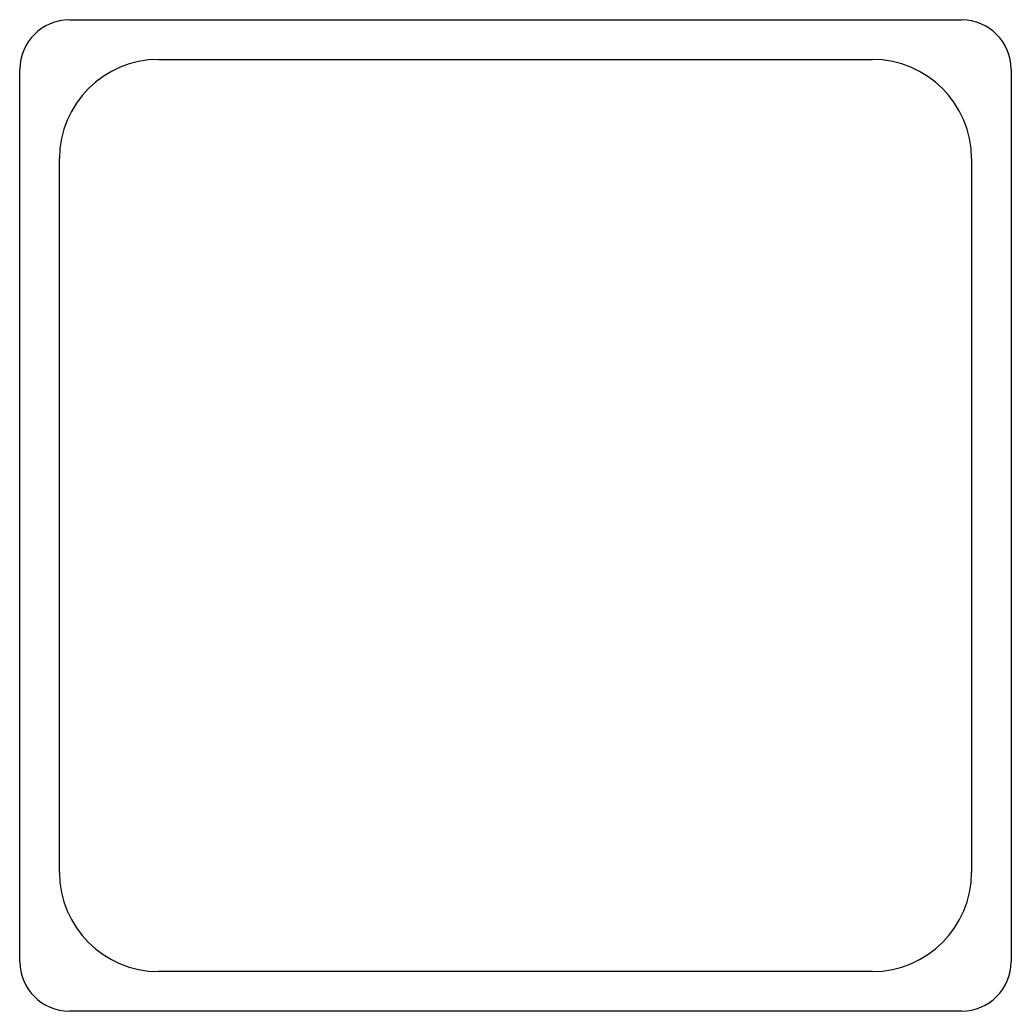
# Model space of a CAD drawing. Header units: millimetres. Extents: x -25 to 25, y -25 to 25.
import ezdxf

# ---------------------------------------------------------------- set-up
doc = ezdxf.new("R2010")
doc.units = ezdxf.units.MM
doc.layers.add('Sketch051', color=7, linetype='CONTINUOUS')

msp = doc.modelspace()

# ---------------------------------------------------------------- linework, layer by layer
at = {"layer": 'Sketch051'}
for p, q in [((-22.5, 25), (22.5, 25)), ((-18, 23), (18, 23)), ((-25, -22.5), (-25, 22.5)), ((25, 22.5), (25, -22.5)), ((-23, -18), (-23, 18)), ((23, 18), (23, -18)), ((18, -23), (-18, -23)), ((22.5, -25), (-22.5, -25))]:
    msp.add_line(p, q, dxfattribs=at)
for centre, radius, start, end in [((-22.5, 22.5), 2.5, 90, 180), ((22.5, 22.5), 2.5, 0, 90), ((-18, 18), 5, 90, 180), ((18, 18), 5, 0, 90), ((-18, -18), 5, 180, -90), ((18, -18), 5, -90, 0), ((-22.5, -22.5), 2.5, 180, -90), ((22.5, -22.5), 2.5, -90, 0)]:
    msp.add_arc(centre, radius, start, end, dxfattribs=at)

doc.saveas('drawing.dxf')
